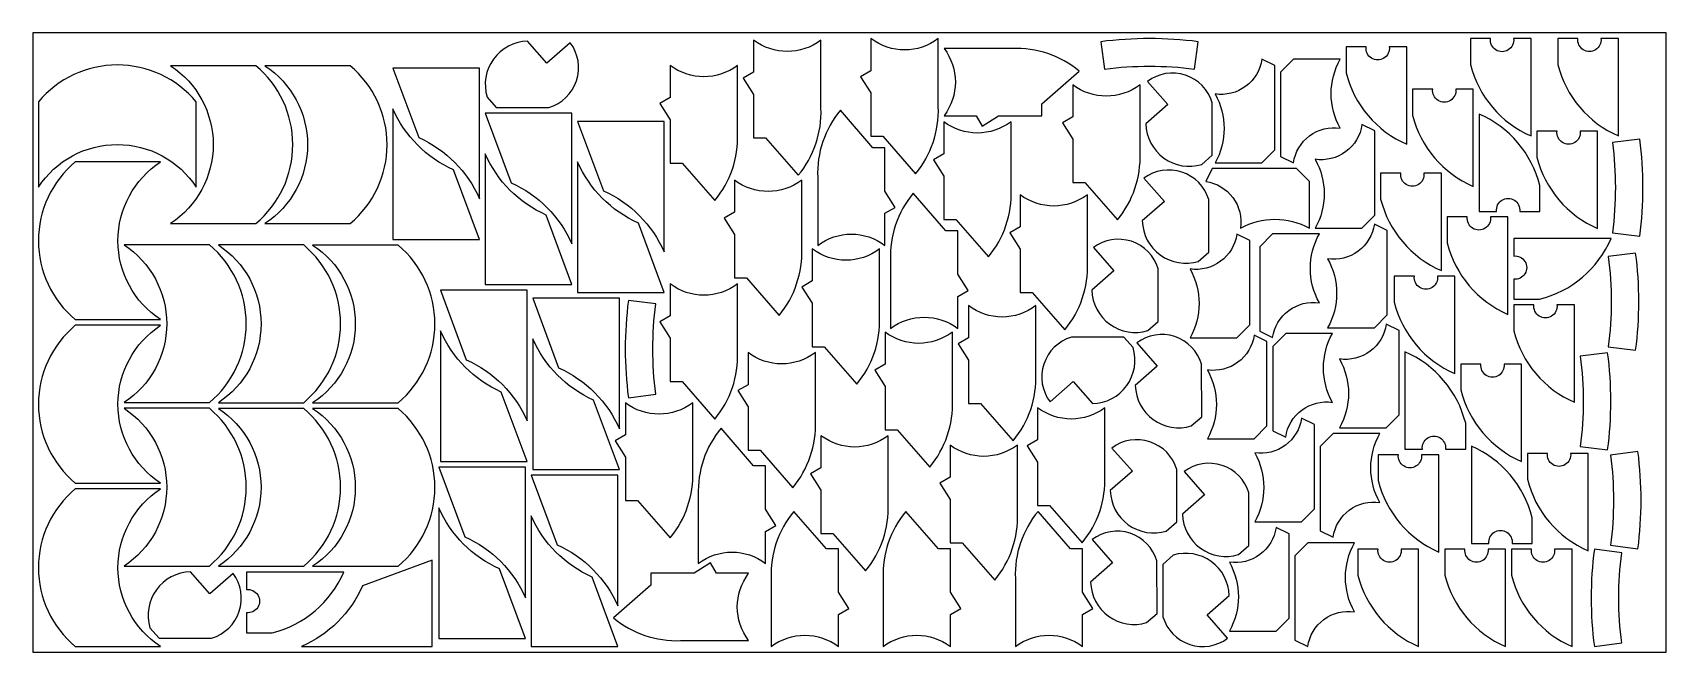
# Model space of a CAD drawing. Header units: metres. Extents: x 0 to 2900, y 0 to 1100.
import ezdxf

# ---------------------------------------------------------------- set-up
doc = ezdxf.new("R2010")
doc.units = ezdxf.units.M

msp = doc.modelspace()

# ---------------------------------------------------------------- linework, layer by layer
msp.add_lwpolyline([(0, 0), (2900, 0), (2900, 1100), (0, 1100)], close=True)
for points in [[(916.3, 967.2, 0.522331), (954.3, 1082.1), (912.9, 1045.9), (878.6, 1085, 0.494592), (806.7, 985.6), (823, 967)], [(1279.8, 990.3), (1279.8, 913.3), (1301.1, 913.3), (1359, 846.8, 0.184994), (1399.4, 965.8), (1399.4, 1086.8, -0.336785), (1279.8, 1086.8), (1279.8, 1029.8), (1261.5, 1019.1)], [(1488, 993), (1488, 916), (1509.4, 916), (1567.2, 849.5, 0.184994), (1607.6, 968.5), (1607.6, 1089.5, -0.336785), (1488, 1089.5), (1488, 1032.5), (1469.7, 1021.8)], [(1896.2, 1083.9), (1902.6, 1035.3, -0.065211), (2062.6, 1035.3), (2068.9, 1083.9, 0.065211)], [(2331.4, 1028.9, 0.233061), (2439.2, 901.9), (2439.2, 1074.7), (2408.2, 1074.7, -1.127564), (2367.1, 1074.7), (2331.4, 1074.7)], [(2552.2, 1043.5, 0.233061), (2660, 916.6), (2660, 1089.4), (2629, 1089.4, -1.127564), (2587.9, 1089.4), (2552.2, 1089.4)], [(2707.2, 1043.7, 0.233061), (2815, 916.8), (2815, 1089.6), (2784, 1089.6, -1.127564), (2743, 1089.6), (2707.2, 1089.6)], [(1714.3, 952.5), (1791.3, 952.5), (1791.3, 973.8), (1857.8, 1031.7, 0.184994), (1738.8, 1072), (1617.8, 1072, -0.336785), (1617.8, 952.5), (1674.8, 952.5), (1685.4, 934.2)], [(2099, 991.2, -0.261159), (2099, 868.8), (2182, 868.8), (2204.9, 891.8), (2204.9, 1041.7), (2182, 1052.9, -0.415135)], [(2321, 930.5, -0.261159), (2321, 1052.9), (2238.1, 1052.9), (2215.2, 1030), (2215.2, 880), (2238.1, 868.8, -0.415135)], [(10.2, 825.7, -0.540982), (290.3, 825.7), (290.3, 977.2, 0.467264), (10.2, 977.2)], [(244.7, 1041.4, -0.540982), (244.7, 761.3), (396.3, 761.3, 0.467264), (396.3, 1041.4)], [(412.2, 1041.2, -0.540982), (412.2, 761.1), (563.7, 761.1, 0.467264), (563.7, 1041.2)], [(793.1, 1037.2), (639.5, 1037.2), (685.3, 913.7, -0.186853), (793.1, 805.3)], [(1131.7, 945.4), (1131.7, 868.4), (1153, 868.4), (1210.9, 801.9, 0.184994), (1251.3, 920.9), (1251.3, 1041.9, -0.336785), (1131.7, 1041.9), (1131.7, 984.9), (1113.4, 974.3)], [(2093.8, 975.6, 0.522331), (1978.9, 1013.6), (2015.1, 972.3), (1976, 938, 0.494592), (2075.4, 866.1), (2094, 882.4)], [(1846.3, 911), (1846.3, 834), (1867.6, 834), (1925.5, 767.5, 0.184994), (1965.8, 886.5), (1965.8, 1007.5, -0.336785), (1846.3, 1007.5), (1846.3, 950.5), (1827.9, 939.9)], [(2449.5, 953.8, 0.233061), (2557.3, 826.9), (2557.3, 999.7), (2526.3, 999.7, -1.127564), (2485.3, 999.7), (2449.5, 999.7)], [(639.5, 733.1), (793.1, 733.1), (747.3, 856.5, -0.186853), (639.5, 965)], [(1513, 818.8), (1513, 895.8), (1491.7, 895.8), (1433.8, 962.3, 0.184994), (1393.5, 843.3), (1393.5, 722.3, -0.336785), (1513, 722.3), (1513, 779.3), (1531.3, 789.9)], [(957, 956.9), (803.5, 956.9), (849.2, 833.5, -0.186853), (957, 725)], [(1121, 942.6), (967.4, 942.6), (1013.2, 819.2, -0.186853), (1121, 710.7)], [(1617.3, 845.5), (1617.3, 768.5), (1638.7, 768.5), (1696.6, 702, 0.184994), (1736.9, 821), (1736.9, 942, -0.336785), (1617.3, 942), (1617.3, 885), (1599, 874.3)], [(2276.7, 875.2, -0.261159), (2276.7, 752.8), (2359.7, 752.8), (2382.5, 775.8), (2382.5, 925.7), (2359.7, 936.9, -0.415135)], [(2675.5, 828.7, 0.233061), (2567.6, 955.6), (2567.6, 782.8), (2598.7, 782.8, -1.127564), (2639.7, 782.8), (2675.5, 782.8)], [(2670.3, 879.2, 0.233061), (2778.1, 752.2), (2778.1, 925.1), (2747.1, 925.1, -1.127564), (2706, 925.1), (2670.3, 925.1)], [(2852.9, 911.2), (2804.3, 904.9, -0.065211), (2804.3, 744.9), (2852.9, 738.5, 0.065211)], [(227.2, 590.6, -0.540982), (227.2, 870.7), (75.7, 870.7, 0.467264), (75.7, 590.6)], [(803.5, 652.9), (957, 652.9), (911.3, 776.3, -0.186853), (803.5, 884.8)], [(967.4, 638.6), (1121, 638.6), (1075.2, 762, -0.186853), (967.4, 870.5)], [(2087.6, 803.6, 0.522331), (1972.7, 841.5), (2008.9, 800.2), (1969.8, 765.9, 0.494592), (2069.2, 694), (2087.8, 710.3)], [(2144.1, 752.8, -0.261159), (2266.4, 752.8), (2266.4, 835.8), (2243.5, 858.7), (2093.6, 858.7), (2082.4, 835.8, -0.415135)], [(2392.9, 804.6, 0.233061), (2500.7, 677.6), (2500.7, 850.5), (2469.6, 850.5, -1.127564), (2428.6, 850.5), (2392.9, 850.5)], [(1245.8, 741.6), (1245.8, 664.6), (1267.1, 664.6), (1325, 598.1, 0.184994), (1365.3, 717.2), (1365.3, 838.2, -0.336785), (1245.8, 838.2), (1245.8, 781.2), (1227.4, 770.5)], [(1642.4, 671.3), (1642.4, 748.3), (1621, 748.3), (1563.1, 814.8, 0.184994), (1522.8, 695.8), (1522.8, 574.8, -0.336785), (1642.4, 574.8), (1642.4, 631.8), (1660.7, 642.4)], [(1752.9, 715.9), (1752.9, 638.9), (1774.2, 638.9), (1832.1, 572.4, 0.184994), (1872.4, 691.4), (1872.4, 812.4, -0.336785), (1752.9, 812.4), (1752.9, 755.4), (1734.6, 744.8)], [(2298.7, 698.5, -0.261159), (2298.7, 576.1), (2381.7, 576.1), (2404.6, 599), (2404.6, 749), (2381.7, 760.2, -0.415135)], [(2511, 726.9, 0.233061), (2618.8, 599.9), (2618.8, 772.8), (2587.8, 772.8, -1.127564), (2546.7, 772.8), (2511, 772.8)], [(1997.9, 680.6, 0.522331), (1883, 718.6), (1919.2, 677.2), (1880.1, 642.9, 0.494592), (1979.5, 571.1), (1998.1, 587.3)], [(2054.5, 680.5, -0.261159), (2054.5, 558.1), (2137.5, 558.1), (2160.4, 581.1), (2160.4, 731), (2137.5, 742.2, -0.415135)], [(2284.1, 620.4, -0.261159), (2284.1, 742.8), (2201.1, 742.8), (2178.3, 719.8), (2178.3, 569.9), (2201.1, 558.7, -0.415135)], [(2675, 626.8, 0.233061), (2802, 734.6), (2629.1, 734.6), (2629.1, 703.5, -1.127564), (2629.1, 662.5), (2629.1, 626.8)], [(162.2, 723.4, -0.540982), (162.2, 443.3), (313.7, 443.3, 0.467264), (313.7, 723.4)], [(329.6, 723.2, -0.540982), (329.6, 443.1), (481.1, 443.1, 0.467264), (481.1, 723.2)], [(497, 723, -0.540982), (497, 442.9), (648.6, 442.9, 0.467264), (648.6, 723)], [(1383.8, 619.6), (1383.8, 542.6), (1405.2, 542.6), (1463, 476.2, 0.184994), (1503.4, 595.2), (1503.4, 716.2, -0.336785), (1383.8, 716.2), (1383.8, 659.2), (1365.5, 648.5)], [(2845.5, 708.8), (2796.9, 702.5, -0.065211), (2796.9, 542.5), (2845.5, 536.1, 0.065211)], [(2417, 621.7, 0.233061), (2524.8, 494.7), (2524.8, 667.6), (2493.8, 667.6, -1.127564), (2452.8, 667.6), (2417, 667.6)], [(877.6, 642.8), (724, 642.8), (769.8, 519.3, -0.186853), (877.6, 410.9)], [(1131.7, 557.6), (1131.7, 480.6), (1153, 480.6), (1210.9, 414.1, 0.184994), (1251.3, 533.1), (1251.3, 654.1, -0.336785), (1131.7, 654.1), (1131.7, 597.1), (1113.4, 586.4)], [(1041.5, 628.5), (888, 628.5), (933.7, 505, -0.186853), (1041.5, 396.5)], [(1057.5, 452), (1106.1, 458.4, -0.065211), (1106.1, 618.4), (1057.5, 624.7, 0.065211)], [(1661.2, 518.9), (1661.2, 441.9), (1682.6, 441.9), (1740.5, 375.4, 0.184994), (1780.8, 494.4), (1780.8, 615.4, -0.336785), (1661.2, 615.4), (1661.2, 558.4), (1642.9, 547.8)], [(2629.1, 570.8, 0.233061), (2736.9, 443.9), (2736.9, 616.7), (2705.9, 616.7, -1.127564), (2664.9, 616.7), (2629.1, 616.7)], [(227.2, 300.4, -0.540982), (227.2, 580.5), (75.7, 580.5, 0.467264), (75.7, 300.4)], [(2319.8, 520.8, -0.261159), (2319.8, 398.4), (2402.8, 398.4), (2425.6, 421.4), (2425.6, 571.3), (2402.8, 582.5, -0.415135)], [(724, 338.7), (877.6, 338.7), (831.8, 462.1, -0.186853), (724, 570.6)], [(888, 324.4), (1041.5, 324.4), (995.8, 447.8, -0.186853), (888, 556.3)], [(1513.1, 472.1), (1513.1, 395.1), (1534.5, 395.1), (1592.4, 328.6, 0.184994), (1632.7, 447.6), (1632.7, 568.6, -0.336785), (1513.1, 568.6), (1513.1, 511.6), (1494.8, 501)], [(1843.9, 559.3, 0.522331), (1806, 444.4), (1847.3, 480.6), (1881.6, 441.5, 0.494592), (1953.5, 540.9), (1937.2, 559.5)], [(2075.1, 511.4, 0.522331), (1960.1, 549.4), (1996.4, 508.1), (1957.3, 473.8, 0.494592), (2056.7, 401.9), (2075.2, 418.2)], [(2085.3, 501.3, -0.261159), (2085.3, 378.9), (2168.3, 378.9), (2191.1, 401.8), (2191.1, 551.8), (2168.3, 563, -0.415135)], [(2307.3, 443.7, -0.261159), (2307.3, 566.1), (2224.3, 566.1), (2201.5, 543.1), (2201.5, 393.2), (2224.3, 382, -0.415135)], [(1269.9, 435.6), (1269.9, 358.6), (1291.3, 358.6), (1349.2, 292.1, 0.184994), (1389.5, 411.1), (1389.5, 532.1, -0.336785), (1269.9, 532.1), (1269.9, 475.1), (1251.6, 464.5)], [(2543.8, 406.6, 0.233061), (2436, 533.6), (2436, 360.7), (2467, 360.7, -1.127564), (2508, 360.7), (2543.8, 360.7)], [(2795.8, 531.9), (2747.2, 525.6, -0.065211), (2747.2, 365.6), (2795.8, 359.2, 0.065211)], [(2535.2, 465.7, 0.233061), (2643, 338.7), (2643, 511.6), (2611.9, 511.6, -1.127564), (2570.9, 511.6), (2535.2, 511.6)], [(1052.2, 346.5), (1052.2, 269.5), (1073.6, 269.5), (1131.5, 203, 0.184994), (1171.8, 322), (1171.8, 443, -0.336785), (1052.2, 443), (1052.2, 386), (1033.9, 375.3)], [(162.2, 433.2, -0.540982), (162.2, 153.1), (313.7, 153.1, 0.467264), (313.7, 433.2)], [(329.6, 433, -0.540982), (329.6, 152.9), (481.1, 152.9, 0.467264), (481.1, 433)], [(497, 432.8, -0.540982), (497, 152.7), (648.6, 152.7, 0.467264), (648.6, 432.8)], [(1783.8, 337.8), (1783.8, 260.8), (1805.2, 260.8), (1863, 194.3, 0.184994), (1903.4, 313.3), (1903.4, 434.3, -0.336785), (1783.8, 434.3), (1783.8, 377.3), (1765.5, 366.6)], [(2169.4, 354, -0.261159), (2169.4, 231.6), (2252.4, 231.6), (2275.2, 254.5), (2275.2, 404.5), (2252.4, 415.7, -0.415135)], [(1301.1, 254.2), (1301.1, 331.2), (1279.8, 331.2), (1221.9, 397.7, 0.184994), (1181.6, 278.7), (1181.6, 157.7, -0.336785), (1301.1, 157.7), (1301.1, 214.7), (1319.5, 225.4)], [(1399.3, 288.1), (1399.3, 211.1), (1420.6, 211.1), (1478.5, 144.6, 0.184994), (1518.8, 263.6), (1518.8, 384.6, -0.336785), (1399.3, 384.6), (1399.3, 327.6), (1381, 316.9)], [(2030.8, 324.7, 0.522331), (1915.8, 362.7), (1952.1, 321.3), (1913, 287, 0.494592), (2012.4, 215.1), (2030.9, 231.4)], [(2391.4, 266, -0.261159), (2391.4, 388.4), (2308.4, 388.4), (2285.6, 365.5), (2285.6, 215.5), (2308.4, 204.3, -0.415135)], [(1628.6, 271.4), (1628.6, 194.4), (1649.9, 194.4), (1707.8, 128, 0.184994), (1748.1, 247), (1748.1, 368, -0.336785), (1628.6, 368), (1628.6, 311), (1610.2, 300.3)], [(2388.6, 304.8, 0.233061), (2496.4, 177.8), (2496.4, 350.7), (2465.4, 350.7, -1.127564), (2424.4, 350.7), (2388.6, 350.7)], [(2661.9, 239, 0.233061), (2554.1, 366), (2554.1, 193.1), (2585.1, 193.1, -1.127564), (2626.2, 193.1), (2661.9, 193.1)], [(2653.3, 307.3, 0.233061), (2761.1, 180.4), (2761.1, 353.2), (2730.1, 353.2, -1.127564), (2689, 353.2), (2653.3, 353.2)], [(2849.6, 356.4), (2801, 350, -0.065211), (2801, 190), (2849.6, 183.6, 0.065211)], [(874.7, 328.6), (721.1, 328.6), (766.9, 205.1, -0.186853), (874.7, 96.7)], [(2159, 282.9, 0.522331), (2044, 320.9), (2080.3, 279.5), (2041.2, 245.3, 0.494592), (2140.6, 173.4), (2159.1, 189.6)], [(227.2, 10.2, -0.540982), (227.2, 290.3), (75.7, 290.3, 0.467264), (75.7, 10.2)], [(1038.6, 314.3), (885.1, 314.3), (930.8, 190.8, -0.186853), (1038.6, 82.4)], [(721.1, 24.5), (874.7, 24.5), (828.9, 148, -0.186853), (721.1, 256.4)], [(885.1, 10.2), (1038.6, 10.2), (992.9, 133.7, -0.186853), (885.1, 242.1)], [(1430.5, 106.7), (1430.5, 183.7), (1409.1, 183.7), (1351.2, 250.2, 0.184994), (1310.9, 131.2), (1310.9, 10.2, -0.336785), (1430.5, 10.2), (1430.5, 67.2), (1448.8, 77.9)], [(1629.2, 106.7), (1629.2, 183.7), (1607.9, 183.7), (1550, 250.2, 0.184994), (1509.7, 131.2), (1509.7, 10.2, -0.336785), (1629.2, 10.2), (1629.2, 67.2), (1647.5, 77.9)], [(1863.9, 106.7), (1863.9, 183.7), (1842.6, 183.7), (1784.7, 250.2, 0.184994), (1744.4, 131.2), (1744.4, 10.2, -0.336785), (1863.9, 10.2), (1863.9, 67.2), (1882.2, 77.9)], [(1995.8, 162.3, 0.522331), (1880.8, 200.3), (1917.1, 158.9), (1878, 124.6, 0.494592), (1977.4, 52.7), (1995.9, 69)], [(2124.3, 159.9, -0.261159), (2124.3, 37.5), (2207.3, 37.5), (2230.2, 60.4), (2230.2, 210.3), (2207.3, 221.6, -0.415135)], [(2006.4, 63, 0.522331), (2121.3, 25), (2085, 66.3), (2124.1, 100.6, 0.494592), (2024.7, 172.5), (2006.2, 156.2)], [(2346.4, 71.9, -0.261159), (2346.4, 194.3), (2263.4, 194.3), (2240.5, 171.4), (2240.5, 21.4), (2263.4, 10.2, -0.415135)], [(2352.5, 137.2, 0.233061), (2460.3, 10.2), (2460.3, 183.1), (2429.2, 183.1, -1.127564), (2388.2, 183.1), (2352.5, 183.1)], [(2506.7, 137.2, 0.233061), (2614.6, 10.2), (2614.6, 183.1), (2583.5, 183.1, -1.127564), (2542.5, 183.1), (2506.7, 183.1)], [(2624.9, 137.2, 0.233061), (2732.7, 10.2), (2732.7, 183.1), (2701.6, 183.1, -1.127564), (2660.6, 183.1), (2624.9, 183.1)], [(2772.2, 10.2), (2820.8, 16.6, -0.065211), (2820.8, 176.6), (2772.2, 182.9, 0.065211)], [(709, 10.2), (709, 163.8), (585.6, 118, -0.186853), (477.1, 10.2)], [(1174.5, 140.4), (1097.5, 140.4), (1097.5, 119), (1031, 61.1, 0.184994), (1150, 20.8), (1271, 20.8, -0.336785), (1271, 140.4), (1214, 140.4), (1203.4, 158.7)], [(317.7, 25.3, 0.522331), (355.7, 140.2), (314.3, 103.9), (280.1, 143, 0.494592), (208.2, 43.6), (224.4, 25.1)], [(425.4, 34.6, 0.233061), (552.4, 142.4), (379.5, 142.4), (379.5, 111.4, -1.127564), (379.5, 70.3), (379.5, 34.6)]]:
    msp.add_lwpolyline(points, format="xyb", close=True)

doc.saveas('drawing.dxf')
